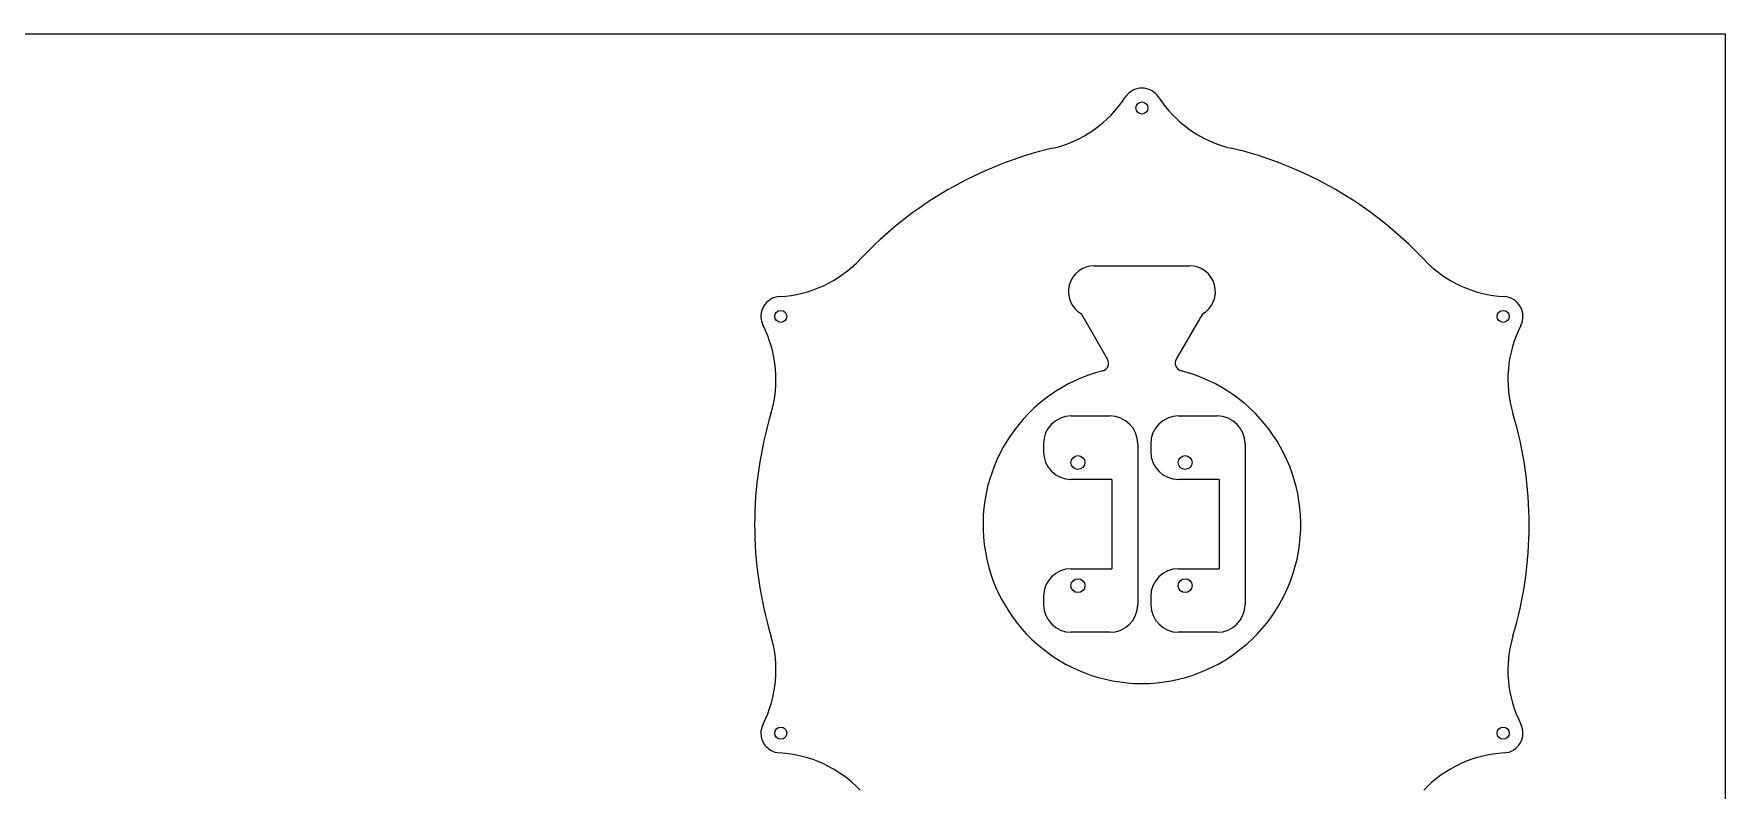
# Model space of a CAD drawing. Header units: inches. Extents: x -1545 to -733, y 114 to 571.
# Drawn here: x -1158.3 to -732.5, y 380.7 to 571.3 of the extents above; entities that cross this region are included whole.
import ezdxf

# ---------------------------------------------------------------- set-up
doc = ezdxf.new("R2010")
doc.units = ezdxf.units.IN
doc.header["$MEASUREMENT"] = 0
doc.linetypes.add('Continuous2', pattern=[0])

msp = doc.modelspace()

# ---------------------------------------------------------------- linework, layer by layer
at = {"color": 2, "linetype": 'Continuous2', "lineweight": -3, "true_color": 0xffff00}
for p, q in [((-1545.34, 571.29), (-732.54, 571.29)), ((-732.54, 571.29), (-732.54, 114.09))]:
    msp.add_line(p, q, dxfattribs=at)
at = {"color": 1, "linetype": 'Continuous2', "lineweight": -3, "true_color": 0xff0000}
for p, q in [((-891.38, 512.86), (-867.38, 512.86)), ((-888.02, 489.29), (-894.63, 500.73)), ((-864.13, 500.73), (-870.73, 489.29))]:
    msp.add_line(p, q, dxfattribs=at)
at = {"color": 36, "linetype": 'Continuous2', "lineweight": -3, "true_color": 0x804200}
for p, q in [((-897.17, 475.01), (-887.42, 475.01)), ((-870.17, 475.01), (-860.42, 475.01)), ((-904.17, 468.01), (-904.17, 466.01)), ((-880.42, 468.01), (-880.42, 427.51)), ((-877.17, 468.01), (-877.17, 466.01)), ((-853.42, 468.01), (-853.42, 427.51)), ((-886.92, 459.01), (-897.17, 459.01)), ((-886.92, 459.01), (-886.92, 436.51)), ((-859.92, 459.01), (-870.17, 459.01)), ((-859.92, 459.01), (-859.92, 436.51)), ((-897.17, 436.51), (-886.92, 436.51)), ((-870.17, 436.51), (-859.92, 436.51)), ((-904.17, 429.51), (-904.17, 427.76)), ((-877.17, 429.51), (-877.17, 427.76)), ((-887.42, 420.51), (-897.17, 420.51)), ((-860.42, 420.51), (-870.17, 420.51))]:
    msp.add_line(p, q, dxfattribs=at)
at = {"color": 5, "linetype": 'Continuous2', "lineweight": -3, "true_color": 0x0000ff}
for centre, radius in [((-879.38, 552.6), 1.52), ((-970.31, 500.1), 1.52), ((-788.45, 500.1), 1.52), ((-895.49, 463.26), 1.75), ((-868.49, 463.26), 1.75), ((-895.49, 432.26), 1.75), ((-868.49, 432.26), 1.75), ((-970.31, 395.1), 1.52), ((-788.45, 395.1), 1.52)]:
    msp.add_circle(centre, radius, dxfattribs=at)
at = {"color": 1, "linetype": 'Continuous2', "lineweight": -3, "true_color": 0xff0000}
for centre, radius, start, end in [((-908.72, 571.67), 30, 283.3057, 326.9707), ((-879.38, 552.6), 5, 33.0293, 146.9707), ((-850.04, 571.67), 30, 213.0293, 256.6943), ((-879.38, 447.6), 97.5, 103.3057, 136.6943), ((-879.38, 447.6), 97.5, 43.3057, 76.6943), ((-972.16, 535.05), 30, 273.0293, 316.6943), ((-891.38, 506.36), 6.5, 90, 240), ((-867.38, 506.36), 6.5, 300, 90), ((-786.6, 535.05), 30, 223.3057, 266.9707), ((-970.31, 500.1), 5, 93.0293, 206.9707), ((-788.45, 500.1), 5, 333.0293, 86.9707), ((-1001.51, 484.22), 30, 343.3057, 26.9707), ((-757.25, 484.22), 30, 153.0293, 196.6943), ((-879.38, 447.6), 40, 104.3037, 75.6963), ((-889.76, 488.29), 2, 284.3037, 30), ((-869, 488.29), 2, 150, 255.6963), ((-879.38, 447.6), 97.5, 163.3057, 196.6943), ((-879.38, 447.6), 97.5, 343.3057, 16.6943), ((-1001.51, 410.97), 30, 333.0293, 16.6943), ((-757.25, 410.97), 30, 163.3057, 206.9707), ((-970.31, 395.1), 5, 153.0293, 266.9707), ((-788.45, 395.1), 5, 273.0293, 26.9707), ((-972.16, 360.14), 30, 43.3057, 86.9707), ((-786.6, 360.14), 30, 93.0293, 136.6943)]:
    msp.add_arc(centre, radius, start, end, dxfattribs=at)
at = {"color": 36, "linetype": 'Continuous2', "lineweight": -3, "true_color": 0x804200}
for centre, radius, start, end in [((-897.17, 468.01), 7, 90, 180), ((-887.42, 468.01), 7, 0, 90), ((-870.17, 468.01), 7, 90, 180), ((-860.42, 468.01), 7, 0, 90), ((-897.17, 466.01), 7, 180, 270), ((-870.17, 466.01), 7, 180, 270), ((-897.17, 429.51), 7, 90, 180), ((-870.17, 429.51), 7, 90, 180), ((-884.17, 427.76), 20, 180, 181.1019), ((-897.17, 427.51), 7, 181.1019, 270), ((-887.42, 427.51), 7, 270, 0), ((-857.17, 427.76), 20, 180, 181.1019), ((-870.17, 427.51), 7, 181.1019, 270), ((-860.42, 427.51), 7, 270, 0)]:
    msp.add_arc(centre, radius, start, end, dxfattribs=at)

doc.saveas('drawing.dxf')
